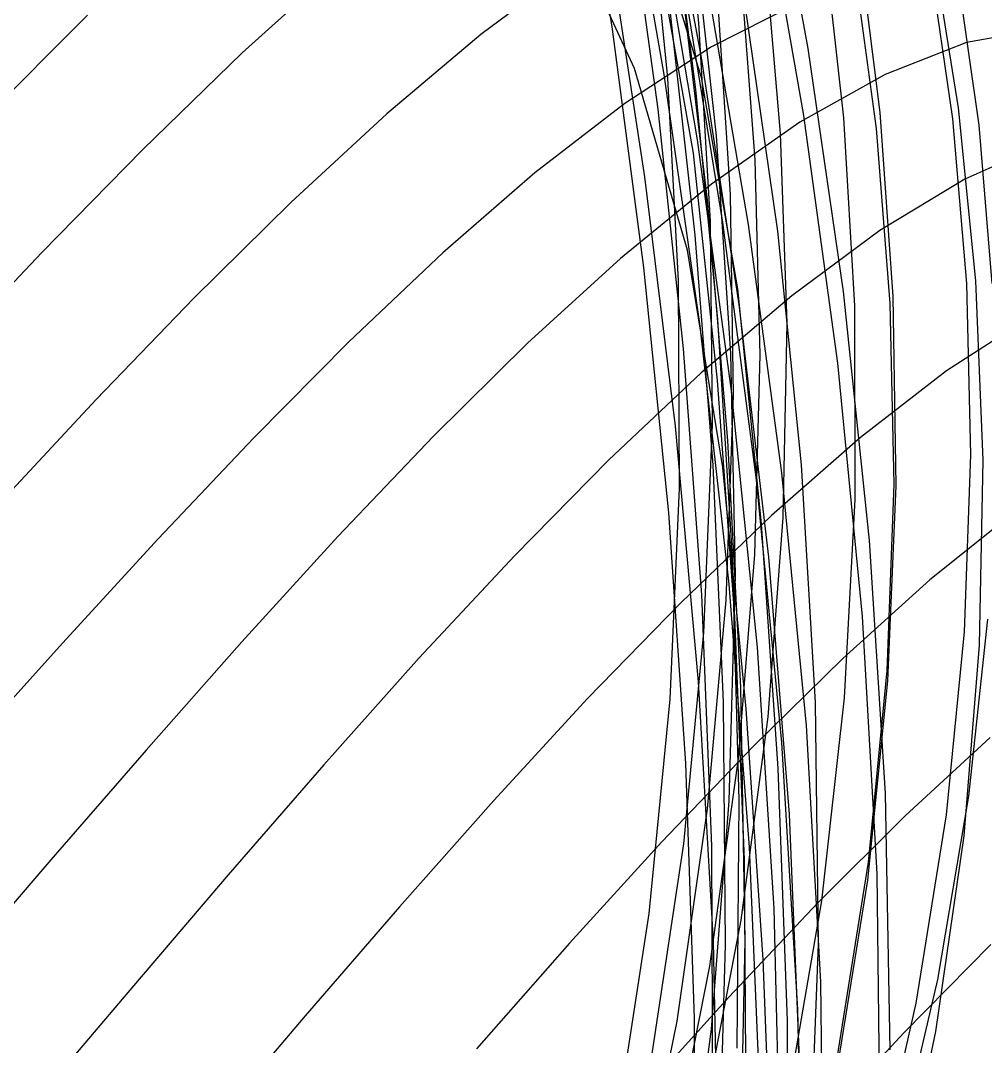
# Model space of a CAD drawing. Extents: x -607 to 1285, y -867 to 355.
# Drawn here: x 219.9 to 370.4, y -53.5 to 106.5 of the extents above; entities that cross this region are included whole.
import ezdxf

# ---------------------------------------------------------------- set-up
doc = ezdxf.new("R2010")
doc.units = 0
for name, color, linetype in [('0_1013', 7, 'CONTINUOUS'), ('0_1014', 7, 'CONTINUOUS'), ('0_1015', 7, 'CONTINUOUS'), ('0_1016', 7, 'CONTINUOUS'), ('0_1017', 7, 'CONTINUOUS'), ('0_1116', 7, 'CONTINUOUS'), ('0_1117', 7, 'CONTINUOUS'), ('0_1118', 7, 'CONTINUOUS'), ('0_1119', 7, 'CONTINUOUS'), ('0_1120', 7, 'CONTINUOUS'), ('0_1220', 7, 'CONTINUOUS'), ('0_1221', 7, 'CONTINUOUS'), ('0_1222', 7, 'CONTINUOUS'), ('0_1223', 7, 'CONTINUOUS'), ('0_1224', 7, 'CONTINUOUS'), ('0_1324', 7, 'CONTINUOUS'), ('0_1325', 7, 'CONTINUOUS'), ('0_1326', 7, 'CONTINUOUS'), ('0_1327', 7, 'CONTINUOUS'), ('0_1328', 7, 'CONTINUOUS'), ('0_1426', 7, 'CONTINUOUS'), ('0_1427', 7, 'CONTINUOUS'), ('0_1428', 7, 'CONTINUOUS'), ('0_1429', 7, 'CONTINUOUS'), ('0_1430', 7, 'CONTINUOUS'), ('0_1530', 7, 'CONTINUOUS'), ('0_1531', 7, 'CONTINUOUS'), ('0_1532', 7, 'CONTINUOUS'), ('0_1533', 7, 'CONTINUOUS'), ('0_1534', 7, 'CONTINUOUS'), ('0_1634', 7, 'CONTINUOUS'), ('0_1635', 7, 'CONTINUOUS'), ('0_1636', 7, 'CONTINUOUS'), ('0_1637', 7, 'CONTINUOUS'), ('0_1638', 7, 'CONTINUOUS'), ('0_1737', 7, 'CONTINUOUS'), ('0_1738', 7, 'CONTINUOUS'), ('0_1739', 7, 'CONTINUOUS'), ('0_1740', 7, 'CONTINUOUS'), ('0_1741', 7, 'CONTINUOUS'), ('0_184', 7, 'CONTINUOUS'), ('0_1840', 7, 'CONTINUOUS'), ('0_1841', 7, 'CONTINUOUS'), ('0_1842', 7, 'CONTINUOUS'), ('0_1843', 7, 'CONTINUOUS'), ('0_1844', 7, 'CONTINUOUS'), ('0_1845', 7, 'CONTINUOUS'), ('0_185', 7, 'CONTINUOUS'), ('0_186', 7, 'CONTINUOUS'), ('0_187', 7, 'CONTINUOUS'), ('0_188', 7, 'CONTINUOUS'), ('0_189', 7, 'CONTINUOUS'), ('0_190', 7, 'CONTINUOUS'), ('0_1943', 7, 'CONTINUOUS'), ('0_1944', 7, 'CONTINUOUS'), ('0_1945', 7, 'CONTINUOUS'), ('0_1946', 7, 'CONTINUOUS'), ('0_1947', 7, 'CONTINUOUS'), ('0_1948', 7, 'CONTINUOUS'), ('0_2047', 7, 'CONTINUOUS'), ('0_2048', 7, 'CONTINUOUS'), ('0_2049', 7, 'CONTINUOUS'), ('0_2050', 7, 'CONTINUOUS'), ('0_2051', 7, 'CONTINUOUS'), ('0_2052', 7, 'CONTINUOUS'), ('0_2150', 7, 'CONTINUOUS'), ('0_2151', 7, 'CONTINUOUS'), ('0_2152', 7, 'CONTINUOUS'), ('0_2153', 7, 'CONTINUOUS'), ('0_2154', 7, 'CONTINUOUS'), ('0_2155', 7, 'CONTINUOUS'), ('0_2254', 7, 'CONTINUOUS'), ('0_2255', 7, 'CONTINUOUS'), ('0_2256', 7, 'CONTINUOUS'), ('0_2257', 7, 'CONTINUOUS'), ('0_2258', 7, 'CONTINUOUS'), ('0_2259', 7, 'CONTINUOUS'), ('0_2358', 7, 'CONTINUOUS'), ('0_2359', 7, 'CONTINUOUS'), ('0_2360', 7, 'CONTINUOUS'), ('0_2361', 7, 'CONTINUOUS'), ('0_2362', 7, 'CONTINUOUS'), ('0_2363', 7, 'CONTINUOUS'), ('0_2462', 7, 'CONTINUOUS'), ('0_2463', 7, 'CONTINUOUS'), ('0_2464', 7, 'CONTINUOUS'), ('0_2465', 7, 'CONTINUOUS'), ('0_2466', 7, 'CONTINUOUS'), ('0_2467', 7, 'CONTINUOUS'), ('0_2566', 7, 'CONTINUOUS'), ('0_2567', 7, 'CONTINUOUS'), ('0_2568', 7, 'CONTINUOUS'), ('0_2569', 7, 'CONTINUOUS'), ('0_2570', 7, 'CONTINUOUS'), ('0_2571', 7, 'CONTINUOUS'), ('0_2670', 7, 'CONTINUOUS'), ('0_2671', 7, 'CONTINUOUS'), ('0_2672', 7, 'CONTINUOUS'), ('0_2673', 7, 'CONTINUOUS'), ('0_2674', 7, 'CONTINUOUS'), ('0_2675', 7, 'CONTINUOUS'), ('0_2772', 7, 'CONTINUOUS'), ('0_2773', 7, 'CONTINUOUS'), ('0_2774', 7, 'CONTINUOUS'), ('0_2775', 7, 'CONTINUOUS'), ('0_2776', 7, 'CONTINUOUS'), ('0_2777', 7, 'CONTINUOUS'), ('0_2778', 7, 'CONTINUOUS'), ('0_2876', 7, 'CONTINUOUS'), ('0_2877', 7, 'CONTINUOUS'), ('0_2878', 7, 'CONTINUOUS'), ('0_2879', 7, 'CONTINUOUS'), ('0_288', 7, 'CONTINUOUS'), ('0_2880', 7, 'CONTINUOUS'), ('0_2881', 7, 'CONTINUOUS'), ('0_2882', 7, 'CONTINUOUS'), ('0_289', 7, 'CONTINUOUS'), ('0_290', 7, 'CONTINUOUS'), ('0_291', 7, 'CONTINUOUS'), ('0_292', 7, 'CONTINUOUS'), ('0_293', 7, 'CONTINUOUS'), ('0_2979', 7, 'CONTINUOUS'), ('0_2980', 7, 'CONTINUOUS'), ('0_2981', 7, 'CONTINUOUS'), ('0_2984', 7, 'CONTINUOUS'), ('0_2985', 7, 'CONTINUOUS'), ('0_3627', 7, 'CONTINUOUS'), ('0_3729', 7, 'CONTINUOUS'), ('0_3730', 7, 'CONTINUOUS'), ('0_3731', 7, 'CONTINUOUS'), ('0_3732', 7, 'CONTINUOUS'), ('0_3831', 7, 'CONTINUOUS'), ('0_3832', 7, 'CONTINUOUS'), ('0_3833', 7, 'CONTINUOUS'), ('0_3834', 7, 'CONTINUOUS'), ('0_3835', 7, 'CONTINUOUS'), ('0_3836', 7, 'CONTINUOUS'), ('0_391', 7, 'CONTINUOUS'), ('0_392', 7, 'CONTINUOUS'), ('0_393', 7, 'CONTINUOUS'), ('0_3932', 7, 'CONTINUOUS'), ('0_3933', 7, 'CONTINUOUS'), ('0_3934', 7, 'CONTINUOUS'), ('0_3935', 7, 'CONTINUOUS'), ('0_3936', 7, 'CONTINUOUS'), ('0_3937', 7, 'CONTINUOUS'), ('0_3938', 7, 'CONTINUOUS'), ('0_3939', 7, 'CONTINUOUS'), ('0_394', 7, 'CONTINUOUS'), ('0_3940', 7, 'CONTINUOUS'), ('0_395', 7, 'CONTINUOUS'), ('0_4033', 7, 'CONTINUOUS'), ('0_4034', 7, 'CONTINUOUS'), ('0_4035', 7, 'CONTINUOUS'), ('0_4036', 7, 'CONTINUOUS'), ('0_4037', 7, 'CONTINUOUS'), ('0_4038', 7, 'CONTINUOUS'), ('0_4039', 7, 'CONTINUOUS'), ('0_4040', 7, 'CONTINUOUS'), ('0_4041', 7, 'CONTINUOUS'), ('0_4042', 7, 'CONTINUOUS'), ('0_4043', 7, 'CONTINUOUS'), ('0_4044', 7, 'CONTINUOUS'), ('0_4137', 7, 'CONTINUOUS'), ('0_4138', 7, 'CONTINUOUS'), ('0_4139', 7, 'CONTINUOUS'), ('0_4140', 7, 'CONTINUOUS'), ('0_4141', 7, 'CONTINUOUS'), ('0_4142', 7, 'CONTINUOUS'), ('0_4143', 7, 'CONTINUOUS'), ('0_4144', 7, 'CONTINUOUS'), ('0_4145', 7, 'CONTINUOUS'), ('0_4146', 7, 'CONTINUOUS'), ('0_4147', 7, 'CONTINUOUS'), ('0_4242', 7, 'CONTINUOUS'), ('0_4243', 7, 'CONTINUOUS'), ('0_4244', 7, 'CONTINUOUS'), ('0_4245', 7, 'CONTINUOUS'), ('0_4246', 7, 'CONTINUOUS'), ('0_4247', 7, 'CONTINUOUS'), ('0_4248', 7, 'CONTINUOUS'), ('0_4249', 7, 'CONTINUOUS'), ('0_4250', 7, 'CONTINUOUS'), ('0_4346', 7, 'CONTINUOUS'), ('0_4347', 7, 'CONTINUOUS'), ('0_4348', 7, 'CONTINUOUS'), ('0_4349', 7, 'CONTINUOUS'), ('0_4350', 7, 'CONTINUOUS'), ('0_4351', 7, 'CONTINUOUS'), ('0_4450', 7, 'CONTINUOUS'), ('0_4451', 7, 'CONTINUOUS'), ('0_4452', 7, 'CONTINUOUS'), ('0_4453', 7, 'CONTINUOUS'), ('0_4555', 7, 'CONTINUOUS'), ('0_4556', 7, 'CONTINUOUS'), ('0_495', 7, 'CONTINUOUS'), ('0_496', 7, 'CONTINUOUS'), ('0_497', 7, 'CONTINUOUS'), ('0_498', 7, 'CONTINUOUS'), ('0_499', 7, 'CONTINUOUS'), ('0_598', 7, 'CONTINUOUS'), ('0_599', 7, 'CONTINUOUS'), ('0_600', 7, 'CONTINUOUS'), ('0_601', 7, 'CONTINUOUS'), ('0_602', 7, 'CONTINUOUS'), ('0_702', 7, 'CONTINUOUS'), ('0_703', 7, 'CONTINUOUS'), ('0_704', 7, 'CONTINUOUS'), ('0_705', 7, 'CONTINUOUS'), ('0_706', 7, 'CONTINUOUS'), ('0_805', 7, 'CONTINUOUS'), ('0_806', 7, 'CONTINUOUS'), ('0_807', 7, 'CONTINUOUS'), ('0_808', 7, 'CONTINUOUS'), ('0_809', 7, 'CONTINUOUS'), ('0_81', 7, 'CONTINUOUS'), ('0_810', 7, 'CONTINUOUS'), ('0_82', 7, 'CONTINUOUS'), ('0_83', 7, 'CONTINUOUS'), ('0_84', 7, 'CONTINUOUS'), ('0_85', 7, 'CONTINUOUS'), ('0_86', 7, 'CONTINUOUS'), ('0_87', 7, 'CONTINUOUS'), ('0_909', 7, 'CONTINUOUS'), ('0_910', 7, 'CONTINUOUS'), ('0_911', 7, 'CONTINUOUS'), ('0_912', 7, 'CONTINUOUS'), ('0_913', 7, 'CONTINUOUS')]:
    doc.layers.add(name, color=color, linetype=linetype)

msp = doc.modelspace()

# ---------------------------------------------------------------- linework, layer by layer
at = {"layer": '0_1013'}
msp.add_polyline3d([(335.3785, -64.0059, -3490.0464), (333.6436, -22.3781, -3475.7651)], dxfattribs=at)
at = {"layer": '0_1014'}
msp.add_polyline3d([(333.6436, -22.3781, -3475.7651), (330.4453, 18.6575, -3460.918)], dxfattribs=at)
at = {"layer": '0_1015'}
msp.add_polyline3d([(330.4453, 18.6575, -3460.918), (325.9501, 58.886, -3445.6606)], dxfattribs=at)
at = {"layer": '0_1016'}
msp.add_polyline3d([(325.9501, 58.886, -3445.6606), (320.3249, 98.0928, -3430.148)], dxfattribs=at)
at = {"layer": '0_1017'}
msp.add_polyline3d([(320.3249, 98.0928, -3430.148), (313.7362, 136.0632, -3414.5352)], dxfattribs=at)
at = {"layer": '0_1116'}
msp.add_polyline3d([(342.0343, -89.74, -3482.9841), (341.1664, -47.6817, -3467.999)], dxfattribs=at)
at = {"layer": '0_1117'}
msp.add_polyline3d([(341.1664, -47.6817, -3467.999), (338.666, -6.0612, -3452.2969)], dxfattribs=at)
at = {"layer": '0_1118'}
msp.add_polyline3d([(338.666, -6.0612, -3452.2969), (334.7097, 34.9099, -3436.0442)], dxfattribs=at)
at = {"layer": '0_1119'}
msp.add_polyline3d([(334.7097, 34.9099, -3436.0442), (329.4734, 75.0201, -3419.408)], dxfattribs=at)
at = {"layer": '0_1120'}
msp.add_polyline3d([(329.4734, 75.0201, -3419.408), (323.1334, 114.0578, -3402.555)], dxfattribs=at)
at = {"layer": '0_1220'}
msp.add_polyline3d([(338.4506, -73.092, -3455.9956), (337.4546, -31.9415, -3440.2434)], dxfattribs=at)
at = {"layer": '0_1221'}
msp.add_polyline3d([(337.4546, -31.9415, -3440.2434), (334.8507, 8.7444, -3423.7817)], dxfattribs=at)
at = {"layer": '0_1222'}
msp.add_polyline3d([(334.8507, 8.7444, -3423.7817), (330.8075, 48.7618, -3406.7783)], dxfattribs=at)
at = {"layer": '0_1223'}
msp.add_polyline3d([(330.8075, 48.7618, -3406.7783), (325.4935, 87.9064, -3389.401)], dxfattribs=at)
at = {"layer": '0_1224'}
msp.add_polyline3d([(325.4935, 87.9064, -3389.401), (319.0772, 125.9741, -3371.8174)], dxfattribs=at)
at = {"layer": '0_1324'}
msp.add_polyline3d([(341.5048, -57.8107, -3432.2295), (339.8802, -17.2162, -3415.3086)], dxfattribs=at)
at = {"layer": '0_1325'}
msp.add_polyline3d([(339.8802, -17.2162, -3415.3086), (336.6578, 22.8677, -3397.686)], dxfattribs=at)
at = {"layer": '0_1326'}
msp.add_polyline3d([(336.6578, 22.8677, -3397.686), (332.0146, 62.2482, -3379.5388)], dxfattribs=at)
at = {"layer": '0_1327'}
msp.add_polyline3d([(332.0146, 62.2482, -3379.5388), (326.127, 100.732, -3361.042)], dxfattribs=at)
at = {"layer": '0_1328'}
msp.add_polyline3d([(326.127, 100.732, -3361.042), (319.1722, 138.1257, -3342.3723)], dxfattribs=at)
at = {"layer": '0_1426'}
msp.add_polyline3d([(345.1911, -83.7363, -3425.291), (344.732, -43.3856, -3408.0981)], dxfattribs=at)
at = {"layer": '0_1427'}
msp.add_polyline3d([(344.732, -43.3856, -3408.0981), (342.5009, -3.4089, -3390.0303)], dxfattribs=at)
at = {"layer": '0_1428'}
msp.add_polyline3d([(342.5009, -3.4089, -3390.0303), (338.6827, 36.0121, -3371.2715)], dxfattribs=at)
at = {"layer": '0_1429'}
msp.add_polyline3d([(338.6827, 36.0121, -3371.2715), (333.4621, 74.6957, -3352.0054)], dxfattribs=at)
at = {"layer": '0_1430'}
msp.add_polyline3d([(333.4621, 74.6957, -3352.0054), (327.024, 112.4601, -3332.416)], dxfattribs=at)
at = {"layer": '0_1530'}
msp.add_polyline3d([(354.0068, -67.0932, -3403.754), (353.5273, -26.5276, -3385.403)], dxfattribs=at)
at = {"layer": '0_1531'}
msp.add_polyline3d([(353.5273, -26.5276, -3385.403), (351.2618, 13.5917, -3366.1785)], dxfattribs=at)
at = {"layer": '0_1532'}
msp.add_polyline3d([(351.2618, 13.5917, -3366.1785), (347.3872, 53.0759, -3346.2705)], dxfattribs=at)
at = {"layer": '0_1533'}
msp.add_polyline3d([(347.3872, 53.0759, -3346.2705), (342.0801, 91.7361, -3325.8694)], dxfattribs=at)
at = {"layer": '0_1534'}
msp.add_polyline3d([(342.0801, 91.7361, -3325.8694), (335.5175, 129.3837, -3305.165)], dxfattribs=at)
at = {"layer": '0_1634'}
msp.add_polyline3d([(355.5397, -53.976, -3378.6147), (354.8285, -14.0167, -3359.3247)], dxfattribs=at)
at = {"layer": '0_1635'}
msp.add_polyline3d([(354.8285, -14.0167, -3359.3247), (352.3502, 25.4522, -3339.1711)], dxfattribs=at)
at = {"layer": '0_1636'}
msp.add_polyline3d([(352.3502, 25.4522, -3339.1711), (348.2772, 64.2457, -3318.3481)], dxfattribs=at)
at = {"layer": '0_1637'}
msp.add_polyline3d([(348.2772, 64.2457, -3318.3481), (342.782, 102.1789, -3297.05)], dxfattribs=at)
at = {"layer": '0_1638'}
msp.add_polyline3d([(342.782, 102.1789, -3297.05), (336.0365, 139.0667, -3275.4705)], dxfattribs=at)
at = {"layer": '0_1737'}
msp.add_polyline3d([(342.9407, -75.4138, -3360.7822), (344.3749, -37.4426, -3342.7576)], dxfattribs=at)
at = {"layer": '0_1738'}
msp.add_polyline3d([(344.3749, -37.4426, -3342.7576), (343.9238, 0.1667, -3323.7078)], dxfattribs=at)
at = {"layer": '0_1739'}
msp.add_polyline3d([(343.9238, 0.1667, -3323.7078), (341.7535, 37.2602, -3303.816)], dxfattribs=at)
at = {"layer": '0_1740'}
msp.add_polyline3d([(341.7535, 37.2602, -3303.816), (338.03, 73.6834, -3283.2654)], dxfattribs=at)
at = {"layer": '0_1741'}
msp.add_polyline3d([(338.03, 73.6834, -3283.2654), (332.9196, 109.282, -3262.2393)], dxfattribs=at)
at = {"layer": '0_184'}
msp.add_polyline3d([(339.6543, -89.805, -3650.1929), (339.5326, -49.4623, -3644.356)], dxfattribs=at)
at = {"layer": '0_1840'}
msp.add_polyline3d([(322.9432, -86.6306, -3333.064), (327.6843, -50.7525, -3317.2964)], dxfattribs=at)
at = {"layer": '0_1841'}
msp.add_polyline3d([(327.6843, -50.7525, -3317.2964), (330.47, -15.1697, -3300.393)], dxfattribs=at)
at = {"layer": '0_1842'}
msp.add_polyline3d([(330.47, -15.1697, -3300.393), (331.4392, 19.9888, -3282.5142)], dxfattribs=at)
at = {"layer": '0_1843'}
msp.add_polyline3d([(331.4392, 19.9888, -3282.5142), (330.7307, 54.5941, -3263.8188)], dxfattribs=at)
at = {"layer": '0_1844'}
msp.add_polyline3d([(330.7307, 54.5941, -3263.8188), (328.4836, 88.5171, -3244.467)], dxfattribs=at)
at = {"layer": '0_1845'}
msp.add_polyline3d([(328.4836, 88.5171, -3244.467), (324.8365, 121.6288, -3224.6184)], dxfattribs=at)
at = {"layer": '0_185'}
msp.add_polyline3d([(339.5326, -49.4623, -3644.356), (338.108, -10.1072, -3638.1243)], dxfattribs=at)
at = {"layer": '0_186'}
msp.add_polyline3d([(338.108, -10.1072, -3638.1243), (335.4904, 28.0219, -3631.577)], dxfattribs=at)
at = {"layer": '0_187'}
msp.add_polyline3d([(335.4904, 28.0219, -3631.577), (331.7892, 64.6864, -3624.7932)], dxfattribs=at)
at = {"layer": '0_188'}
msp.add_polyline3d([(331.7892, 64.6864, -3624.7932), (331.7894, 64.6865, -3624.7932)], dxfattribs=at)
at = {"layer": '0_189'}
msp.add_polyline3d([(331.7894, 64.6865, -3624.7932), (326.1185, 97.6378, -3617.7307)], dxfattribs=at)
at = {"layer": '0_190'}
msp.add_polyline3d([(326.1185, 97.6378, -3617.7307), (317.6835, 125.0789, -3610.32)], dxfattribs=at)
at = {"layer": '0_1943'}
msp.add_polyline3d([(312.7924, -66.537, -3294.1208), (317.9662, -32.7276, -3278.8716)], dxfattribs=at)
at = {"layer": '0_1944'}
msp.add_polyline3d([(317.9662, -32.7276, -3278.8716), (321.2282, 0.6818, -3262.5405)], dxfattribs=at)
at = {"layer": '0_1945'}
msp.add_polyline3d([(321.2282, 0.6818, -3262.5405), (322.7113, 33.5945, -3245.272)], dxfattribs=at)
at = {"layer": '0_1946'}
msp.add_polyline3d([(322.7113, 33.5945, -3245.272), (322.5487, 65.9139, -3227.2104)], dxfattribs=at)
at = {"layer": '0_1947'}
msp.add_polyline3d([(322.5487, 65.9139, -3227.2104), (320.8732, 97.5435, -3208.5002)], dxfattribs=at)
at = {"layer": '0_1948'}
msp.add_polyline3d([(320.8732, 97.5435, -3208.5002), (317.8181, 128.3864, -3189.286)], dxfattribs=at)
at = {"layer": '0_2047'}
msp.add_polyline3d([(318.348, -55.2603, -3269.3809), (323.3843, -21.8481, -3253.3857)], dxfattribs=at)
at = {"layer": '0_2048'}
msp.add_polyline3d([(323.3843, -21.8481, -3253.3857), (326.5082, 11.0885, -3236.3208)], dxfattribs=at)
at = {"layer": '0_2049'}
msp.add_polyline3d([(326.5082, 11.0885, -3236.3208), (327.853, 43.4601, -3218.332)], dxfattribs=at)
at = {"layer": '0_2050'}
msp.add_polyline3d([(327.853, 43.4601, -3218.332), (327.5521, 75.1774, -3199.566)], dxfattribs=at)
at = {"layer": '0_2051'}
msp.add_polyline3d([(327.5521, 75.1774, -3199.566), (325.7388, 106.1507, -3180.1687)], dxfattribs=at)
at = {"layer": '0_2052'}
msp.add_polyline3d([(325.7388, 106.1507, -3180.1687), (322.5461, 136.291, -3160.2866)], dxfattribs=at)
at = {"layer": '0_2150'}
msp.add_polyline3d([(315.546, -82.9761, -3261.6775), (322.3218, -49.4922, -3246.0076)], dxfattribs=at)
at = {"layer": '0_2151'}
msp.add_polyline3d([(322.3218, -49.4922, -3246.0076), (327.0915, -16.4204, -3229.1287)], dxfattribs=at)
at = {"layer": '0_2152'}
msp.add_polyline3d([(327.0915, -16.4204, -3229.1287), (329.9827, 16.1472, -3211.1907)], dxfattribs=at)
at = {"layer": '0_2153'}
msp.add_polyline3d([(329.9827, 16.1472, -3211.1907), (331.1229, 48.1182, -3192.3435)], dxfattribs=at)
at = {"layer": '0_2154'}
msp.add_polyline3d([(331.1229, 48.1182, -3192.3435), (330.6397, 79.4006, -3172.7366)], dxfattribs=at)
at = {"layer": '0_2155'}
msp.add_polyline3d([(330.6397, 79.4006, -3172.7366), (328.6609, 109.9019, -3152.52)], dxfattribs=at)
at = {"layer": '0_2254'}
msp.add_polyline3d([(320.9512, -73.8124, -3237.4033), (327.4277, -40.9255, -3221.008)], dxfattribs=at)
at = {"layer": '0_2255'}
msp.add_polyline3d([(327.4277, -40.9255, -3221.008), (331.8913, -8.5413, -3203.4197)], dxfattribs=at)
at = {"layer": '0_2256'}
msp.add_polyline3d([(331.8913, -8.5413, -3203.4197), (334.4744, 23.2607, -3184.7896)], dxfattribs=at)
at = {"layer": '0_2257'}
msp.add_polyline3d([(334.4744, 23.2607, -3184.7896), (335.3091, 54.4008, -3165.2688)], dxfattribs=at)
at = {"layer": '0_2258'}
msp.add_polyline3d([(335.3091, 54.4008, -3165.2688), (334.5277, 84.7994, -3145.0088)], dxfattribs=at)
at = {"layer": '0_2259'}
msp.add_polyline3d([(334.5277, 84.7994, -3145.0088), (332.2625, 114.377, -3124.1606)], dxfattribs=at)
at = {"layer": '0_2358'}
msp.add_polyline3d([(326.1129, -66.04, -3213.0376), (332.3315, -33.7503, -3195.9436)], dxfattribs=at)
at = {"layer": '0_2359'}
msp.add_polyline3d([(332.3315, -33.7503, -3195.9436), (336.5421, -2.0414, -3177.6763)], dxfattribs=at)
at = {"layer": '0_2360'}
msp.add_polyline3d([(336.5421, -2.0414, -3177.6763), (338.8789, 29.0172, -3158.3872)], dxfattribs=at)
at = {"layer": '0_2361'}
msp.add_polyline3d([(338.8789, 29.0172, -3158.3872), (339.4761, 59.3558, -3138.2292)], dxfattribs=at)
at = {"layer": '0_2362'}
msp.add_polyline3d([(339.4761, 59.3558, -3138.2292), (338.4681, 88.9048, -3117.3545)], dxfattribs=at)
at = {"layer": '0_2363'}
msp.add_polyline3d([(338.4681, 88.9048, -3117.3545), (335.9893, 117.5947, -3095.9148)], dxfattribs=at)
at = {"layer": '0_2462'}
msp.add_polyline3d([(339.3505, -63.0237, -3197.764), (344.9154, -30.7455, -3179.227)], dxfattribs=at)
at = {"layer": '0_2463'}
msp.add_polyline3d([(344.9154, -30.7455, -3179.227), (348.4558, 0.9028, -3159.502)], dxfattribs=at)
at = {"layer": '0_2464'}
msp.add_polyline3d([(348.4558, 0.9028, -3159.502), (350.1118, 31.8505, -3138.7522)], dxfattribs=at)
at = {"layer": '0_2465'}
msp.add_polyline3d([(350.1118, 31.8505, -3138.7522), (350.0241, 62.0272, -3117.1418)], dxfattribs=at)
at = {"layer": '0_2466'}
msp.add_polyline3d([(350.0241, 62.0272, -3117.1418), (348.3328, 91.3621, -3094.835)], dxfattribs=at)
at = {"layer": '0_2467'}
msp.add_polyline3d([(348.3328, 91.3621, -3094.835), (345.1783, 119.7846, -3071.9954)], dxfattribs=at)
at = {"layer": '0_2566'}
msp.add_polyline3d([(346.9262, -59.3419, -3177.1465), (352.0761, -27.5464, -3157.6482)], dxfattribs=at)
at = {"layer": '0_2567'}
msp.add_polyline3d([(352.0761, -27.5464, -3157.6482), (355.2162, 3.5731, -3136.9705)], dxfattribs=at)
at = {"layer": '0_2568'}
msp.add_polyline3d([(355.2162, 3.5731, -3136.9705), (356.4872, 33.9486, -3115.2822)], dxfattribs=at)
at = {"layer": '0_2569'}
msp.add_polyline3d([(356.4872, 33.9486, -3115.2822), (356.0303, 63.5124, -3092.7524)], dxfattribs=at)
at = {"layer": '0_2570'}
msp.add_polyline3d([(356.0303, 63.5124, -3092.7524), (353.9863, 92.1965, -3069.5505)], dxfattribs=at)
at = {"layer": '0_2571'}
msp.add_polyline3d([(353.9863, 92.1965, -3069.5505), (350.4959, 119.9332, -3045.845)], dxfattribs=at)
at = {"layer": '0_2670'}
msp.add_polyline3d([(347.2989, -55.2748, -3149.438), (352.1916, -24.6916, -3129.6597)], dxfattribs=at)
at = {"layer": '0_2671'}
msp.add_polyline3d([(352.1916, -24.6916, -3129.6597), (355.1085, 5.1512, -3108.7437)], dxfattribs=at)
at = {"layer": '0_2672'}
msp.add_polyline3d([(355.1085, 5.1512, -3108.7437), (356.1904, 34.2008, -3086.8542)], dxfattribs=at)
at = {"layer": '0_2673'}
msp.add_polyline3d([(356.1904, 34.2008, -3086.8542), (355.5784, 62.4039, -3064.1558)], dxfattribs=at)
at = {"layer": '0_2674'}
msp.add_polyline3d([(355.5784, 62.4039, -3064.1558), (353.4133, 89.7077, -3040.8127)], dxfattribs=at)
at = {"layer": '0_2675'}
msp.add_polyline3d([(353.4133, 89.7077, -3040.8127), (349.8359, 116.059, -3016.9893)], dxfattribs=at)
at = {"layer": '0_2772'}
msp.add_polyline3d([(356.1068, -82.403, -3153.9822), (362.6739, -51.1209, -3134.127)], dxfattribs=at)
at = {"layer": '0_2773'}
msp.add_polyline3d([(362.6739, -51.1209, -3134.127), (367.0913, -20.5961, -3112.9536)], dxfattribs=at)
at = {"layer": '0_2774'}
msp.add_polyline3d([(367.0913, -20.5961, -3112.9536), (369.5057, 9.1195, -3090.6377)], dxfattribs=at)
at = {"layer": '0_2775'}
msp.add_polyline3d([(369.5057, 9.1195, -3090.6377), (370.0641, 37.9745, -3067.3542)], dxfattribs=at)
at = {"layer": '0_2776'}
msp.add_polyline3d([(370.0641, 37.9745, -3067.3542), (368.9133, 65.9169, -3043.2788)], dxfattribs=at)
at = {"layer": '0_2777'}
msp.add_polyline3d([(368.9133, 65.9169, -3043.2788), (366.2003, 92.8951, -3018.5867)], dxfattribs=at)
at = {"layer": '0_2778'}
msp.add_polyline3d([(366.2003, 92.8951, -3018.5867), (362.0718, 118.8574, -2993.4531)], dxfattribs=at)
at = {"layer": '0_2876'}
msp.add_polyline3d([(352.7797, -76.8964, -3120.8264), (359.5942, -46.7054, -3101.1196)], dxfattribs=at)
at = {"layer": '0_2877'}
msp.add_polyline3d([(359.5942, -46.7054, -3101.1196), (364.3393, -17.3273, -3080.1726)], dxfattribs=at)
at = {"layer": '0_2878'}
msp.add_polyline3d([(364.3393, -17.3273, -3080.1726), (367.1501, 11.1948, -3058.1494)], dxfattribs=at)
at = {"layer": '0_2879'}
msp.add_polyline3d([(367.1501, 11.1948, -3058.1494), (368.1619, 38.8176, -3035.2146)], dxfattribs=at)
at = {"layer": '0_288'}
msp.add_polyline3d([(333.1044, -63.2218, -3624.2175), (332.8607, -24.3768, -3617.712)], dxfattribs=at)
at = {"layer": '0_2880'}
msp.add_polyline3d([(368.1619, 38.8176, -3035.2146), (367.5095, 65.498, -3011.5325)], dxfattribs=at)
at = {"layer": '0_2881'}
msp.add_polyline3d([(367.5095, 65.498, -3011.5325), (365.3283, 91.1926, -2987.267)], dxfattribs=at)
at = {"layer": '0_2882'}
msp.add_polyline3d([(365.3283, 91.1926, -2987.267), (361.7533, 115.8583, -2962.5825)], dxfattribs=at)
at = {"layer": '0_289'}
msp.add_polyline3d([(332.8607, -24.3768, -3617.712), (331.3384, 13.5607, -3610.8147)], dxfattribs=at)
at = {"layer": '0_290'}
msp.add_polyline3d([(331.3384, 13.5607, -3610.8147), (328.6499, 50.3785, -3603.6082)], dxfattribs=at)
at = {"layer": '0_291'}
msp.add_polyline3d([(328.6499, 50.3785, -3603.6082), (324.9076, 85.8648, -3596.1748)], dxfattribs=at)
at = {"layer": '0_292'}
msp.add_polyline3d([(324.9076, 85.8648, -3596.1748), (324.9075, 85.8649, -3596.1748)], dxfattribs=at)
at = {"layer": '0_293'}
msp.add_polyline3d([(324.9075, 85.8649, -3596.1748), (319.2279, 117.7809, -3588.5098)], dxfattribs=at)
at = {"layer": '0_2979'}
msp.add_polyline3d([(356.1359, -72.4279, -3093.4998), (363.0088, -42.996, -3073.519)], dxfattribs=at)
at = {"layer": '0_2980'}
msp.add_polyline3d([(363.0088, -42.996, -3073.519), (367.8459, -14.4503, -3052.3535)], dxfattribs=at)
at = {"layer": '0_2981'}
msp.add_polyline3d([(367.8459, -14.4503, -3052.3535), (370.7781, 13.1752, -3030.1626)], dxfattribs=at)
at = {"layer": '0_2984'}
msp.add_polyline3d([(371.451, 65.527, -2983.3398), (369.4536, 90.1846, -2959.0264)], dxfattribs=at)
at = {"layer": '0_2985'}
msp.add_polyline3d([(369.4536, 90.1846, -2959.0264), (366.0747, 113.7842, -2934.3232)], dxfattribs=at)
at = {"layer": '0_3627'}
msp.add_polyline3d([(230.3644, 107.3436, -2528.8225), (214.3596, 91.3351, -2528.0422)], dxfattribs=at)
at = {"layer": '0_3729'}
msp.add_polyline3d([(269.8809, 115.3727, -2514.3125), (254.5242, 101.462, -2511.7378)], dxfattribs=at)
at = {"layer": '0_3730'}
msp.add_polyline3d([(254.5242, 101.462, -2511.7378), (238.9558, 86.3456, -2510.426)], dxfattribs=at)
at = {"layer": '0_3731'}
msp.add_polyline3d([(238.9558, 86.3456, -2510.426), (223.276, 70.3395, -2510.1055)], dxfattribs=at)
at = {"layer": '0_3732'}
msp.add_polyline3d([(223.276, 70.3395, -2510.1055), (207.5849, 53.7601, -2510.5042)], dxfattribs=at)
at = {"layer": '0_3831'}
msp.add_polyline3d([(305.9901, 114.941, -2506.7073), (291.7239, 104.3293, -2501.1233)], dxfattribs=at)
at = {"layer": '0_3832'}
msp.add_polyline3d([(291.7239, 104.3293, -2501.1233), (277.0685, 91.9683, -2497.357)], dxfattribs=at)
at = {"layer": '0_3833'}
msp.add_polyline3d([(277.0685, 91.9683, -2497.357), (262.1195, 78.1602, -2495.134)], dxfattribs=at)
at = {"layer": '0_3834'}
msp.add_polyline3d([(262.1195, 78.1602, -2495.134), (246.9727, 63.2075, -2494.18)], dxfattribs=at)
at = {"layer": '0_3835'}
msp.add_polyline3d([(246.9727, 63.2075, -2494.18), (231.7237, 47.4124, -2494.2202)], dxfattribs=at)
at = {"layer": '0_3836'}
msp.add_polyline3d([(231.7237, 47.4124, -2494.2202), (216.4682, 31.0771, -2494.9802)], dxfattribs=at)
at = {"layer": '0_391'}
msp.add_polyline3d([(328.7846, -76.1586, -3605.3496), (329.8643, -37.6219, -3598.6367)], dxfattribs=at)
at = {"layer": '0_392'}
msp.add_polyline3d([(329.8643, -37.6219, -3598.6367), (329.5451, 0.2275, -3591.4429)], dxfattribs=at)
at = {"layer": '0_393'}
msp.add_polyline3d([(329.5451, 0.2275, -3591.4429), (327.9354, 37.1931, -3583.852)], dxfattribs=at)
at = {"layer": '0_3932'}
msp.add_polyline3d([(340.7278, 108.9955, -2505.9683), (327.7158, 102.4038, -2496.2402)], dxfattribs=at)
at = {"layer": '0_3933'}
msp.add_polyline3d([(327.7158, 102.4038, -2496.2402), (314.1589, 93.5593, -2488.9202)], dxfattribs=at)
at = {"layer": '0_3934'}
msp.add_polyline3d([(314.1589, 93.5593, -2488.9202), (300.1481, 82.7526, -2483.7275)], dxfattribs=at)
at = {"layer": '0_3935'}
msp.add_polyline3d([(300.1481, 82.7526, -2483.7275), (285.7744, 70.2742, -2480.3823)], dxfattribs=at)
at = {"layer": '0_3936'}
msp.add_polyline3d([(285.7744, 70.2742, -2480.3823), (271.1285, 56.4147, -2478.6045)], dxfattribs=at)
at = {"layer": '0_3937'}
msp.add_polyline3d([(271.1285, 56.4147, -2478.6045), (256.3016, 41.4645, -2478.1135)], dxfattribs=at)
at = {"layer": '0_3938'}
msp.add_polyline3d([(256.3016, 41.4645, -2478.1135), (241.3845, 25.714, -2478.63)], dxfattribs=at)
at = {"layer": '0_3939'}
msp.add_polyline3d([(241.3845, 25.714, -2478.63), (226.468, 9.4537, -2479.8733)], dxfattribs=at)
at = {"layer": '0_394'}
msp.add_polyline3d([(327.9354, 37.1931, -3583.852), (325.144, 73.0781, -3575.9482)], dxfattribs=at)
at = {"layer": '0_3940'}
msp.add_polyline3d([(226.468, 9.4537, -2479.8733), (211.6431, -7.0258, -2481.5635)], dxfattribs=at)
at = {"layer": '0_395'}
msp.add_polyline3d([(325.144, 73.0781, -3575.9482), (321.2799, 107.6858, -3567.8154)], dxfattribs=at)
at = {"layer": '0_4033'}
msp.add_polyline3d([(379.5356, 105.2465, -2510.0566), (367.4796, 103.0733, -2494.6414)], dxfattribs=at)
at = {"layer": '0_4034'}
msp.add_polyline3d([(367.4796, 103.0733, -2494.6414), (354.7659, 98.1194, -2482.392)], dxfattribs=at)
at = {"layer": '0_4035'}
msp.add_polyline3d([(354.7659, 98.1194, -2482.392), (341.4791, 90.6712, -2473.0085)], dxfattribs=at)
at = {"layer": '0_4036'}
msp.add_polyline3d([(341.4791, 90.6712, -2473.0085), (327.7037, 81.0151, -2466.1904)], dxfattribs=at)
at = {"layer": '0_4037'}
msp.add_polyline3d([(327.7037, 81.0151, -2466.1904), (313.5242, 69.4379, -2461.6375)], dxfattribs=at)
at = {"layer": '0_4038'}
msp.add_polyline3d([(313.5242, 69.4379, -2461.6375), (299.025, 56.2258, -2459.0493)], dxfattribs=at)
at = {"layer": '0_4039'}
msp.add_polyline3d([(299.025, 56.2258, -2459.0493), (284.2905, 41.6653, -2458.126)], dxfattribs=at)
at = {"layer": '0_4040'}
msp.add_polyline3d([(284.2905, 41.6653, -2458.126), (269.4053, 26.0432, -2458.5671)], dxfattribs=at)
at = {"layer": '0_4041'}
msp.add_polyline3d([(269.4053, 26.0432, -2458.5671), (254.4538, 9.6454, -2460.0725)], dxfattribs=at)
at = {"layer": '0_4042'}
msp.add_polyline3d([(254.4538, 9.6454, -2460.0725), (239.5205, -7.241, -2462.3418)], dxfattribs=at)
at = {"layer": '0_4043'}
msp.add_polyline3d([(239.5205, -7.241, -2462.3418), (224.6898, -24.3299, -2465.0747)], dxfattribs=at)
at = {"layer": '0_4044'}
msp.add_polyline3d([(224.6898, -24.3299, -2465.0747), (210.0462, -41.3347, -2467.971)], dxfattribs=at)
at = {"layer": '0_4137'}
msp.add_polyline3d([(379.8394, 87.3987, -2475.9045), (367.1853, 81.7844, -2464.1104)], dxfattribs=at)
at = {"layer": '0_4138'}
msp.add_polyline3d([(367.1853, 81.7844, -2464.1104), (353.9552, 73.7545, -2455.221)], dxfattribs=at)
at = {"layer": '0_4139'}
msp.add_polyline3d([(353.9552, 73.7545, -2455.221), (340.2336, 63.5877, -2448.9307)], dxfattribs=at)
at = {"layer": '0_4140'}
msp.add_polyline3d([(340.2336, 63.5877, -2448.9307), (326.1056, 51.563, -2444.9346)], dxfattribs=at)
at = {"layer": '0_4141'}
msp.add_polyline3d([(326.1056, 51.563, -2444.9346), (311.6556, 37.9591, -2442.927)], dxfattribs=at)
at = {"layer": '0_4142'}
msp.add_polyline3d([(311.6556, 37.9591, -2442.927), (296.9685, 23.0547, -2442.6025)], dxfattribs=at)
at = {"layer": '0_4143'}
msp.add_polyline3d([(296.9685, 23.0547, -2442.6025), (282.1288, 7.1285, -2443.6562)], dxfattribs=at)
at = {"layer": '0_4144'}
msp.add_polyline3d([(282.1288, 7.1285, -2443.6562), (267.2212, -9.5407, -2445.7827)], dxfattribs=at)
at = {"layer": '0_4145'}
msp.add_polyline3d([(267.2212, -9.5407, -2445.7827), (252.3305, -26.6741, -2448.6765)], dxfattribs=at)
at = {"layer": '0_4146'}
msp.add_polyline3d([(252.3305, -26.6741, -2448.6765), (237.5415, -43.9929, -2452.0322)], dxfattribs=at)
at = {"layer": '0_4147'}
msp.add_polyline3d([(237.5415, -43.9929, -2452.0322), (222.9387, -61.2185, -2455.5444)], dxfattribs=at)
at = {"layer": '0_4242'}
msp.add_polyline3d([(377.2811, 60.2173, -2450.4524), (364.3552, 51.8798, -2442.0854)], dxfattribs=at)
at = {"layer": '0_4243'}
msp.add_polyline3d([(364.3552, 51.8798, -2442.0854), (350.9146, 41.4997, -2436.2766)], dxfattribs=at)
at = {"layer": '0_4244'}
msp.add_polyline3d([(350.9146, 41.4997, -2436.2766), (337.0466, 29.3445, -2432.725)], dxfattribs=at)
at = {"layer": '0_4245'}
msp.add_polyline3d([(337.0466, 29.3445, -2432.725), (322.8379, 15.682, -2431.1294)], dxfattribs=at)
at = {"layer": '0_4246'}
msp.add_polyline3d([(322.8379, 15.682, -2431.1294), (308.3758, 0.7799, -2431.1885)], dxfattribs=at)
at = {"layer": '0_4247'}
msp.add_polyline3d([(308.3758, 0.7799, -2431.1885), (293.7471, -15.0942, -2432.6008)], dxfattribs=at)
at = {"layer": '0_4248'}
msp.add_polyline3d([(293.7471, -15.0942, -2432.6008), (279.0389, -31.6726, -2435.0657)], dxfattribs=at)
at = {"layer": '0_4249'}
msp.add_polyline3d([(279.0389, -31.6726, -2435.0657), (264.3383, -48.6876, -2438.2812)], dxfattribs=at)
at = {"layer": '0_4250'}
msp.add_polyline3d([(264.3383, -48.6876, -2438.2812), (249.7324, -65.8715, -2441.947)], dxfattribs=at)
at = {"layer": '0_4346'}
msp.add_polyline3d([(374.9388, 29.8675, -2429.9316), (361.7667, 19.2944, -2424.601)], dxfattribs=at)
at = {"layer": '0_4347'}
msp.add_polyline3d([(361.7667, 19.2944, -2424.601), (348.1536, 7.0284, -2421.4983)], dxfattribs=at)
at = {"layer": '0_4348'}
msp.add_polyline3d([(348.1536, 7.0284, -2421.4983), (334.1878, -6.6739, -2420.3247)], dxfattribs=at)
at = {"layer": '0_4349'}
msp.add_polyline3d([(334.1878, -6.6739, -2420.3247), (319.9576, -21.5558, -2420.783)], dxfattribs=at)
at = {"layer": '0_4350'}
msp.add_polyline3d([(319.9576, -21.5558, -2420.783), (305.5514, -37.3606, -2422.5742)], dxfattribs=at)
at = {"layer": '0_4351'}
msp.add_polyline3d([(305.5514, -37.3606, -2422.5742), (291.0577, -53.8316, -2425.4006)], dxfattribs=at)
at = {"layer": '0_4450'}
msp.add_polyline3d([(371.1758, -5.2939, -2415.1648), (357.9117, -17.5092, -2412.4373)], dxfattribs=at)
at = {"layer": '0_4451'}
msp.add_polyline3d([(357.9117, -17.5092, -2412.4373), (344.2981, -31.0767, -2411.6116)], dxfattribs=at)
at = {"layer": '0_4452'}
msp.add_polyline3d([(344.2981, -31.0767, -2411.6116), (330.422, -45.7531, -2412.3933)], dxfattribs=at)
at = {"layer": '0_4453'}
msp.add_polyline3d([(330.422, -45.7531, -2412.3933), (316.3705, -61.2952, -2414.4875)], dxfattribs=at)
at = {"layer": '0_4555'}
msp.add_polyline3d([(371.2324, -37.574, -2402.5266), (357.7446, -51.3015, -2402.212)], dxfattribs=at)
at = {"layer": '0_4556'}
msp.add_polyline3d([(357.7446, -51.3015, -2402.212), (343.9757, -66.0927, -2403.4836)], dxfattribs=at)
at = {"layer": '0_495'}
msp.add_polyline3d([(331.6806, -53.7001, -3582.8452), (332.0183, -15.0315, -3574.9458)], dxfattribs=at)
at = {"layer": '0_496'}
msp.add_polyline3d([(332.0183, -15.0315, -3574.9458), (330.982, 22.8996, -3566.585)], dxfattribs=at)
at = {"layer": '0_497'}
msp.add_polyline3d([(330.982, 22.8996, -3566.585), (328.6918, 59.8993, -3557.8567)], dxfattribs=at)
at = {"layer": '0_498'}
msp.add_polyline3d([(328.6918, 59.8993, -3557.8567), (325.268, 95.774, -3548.8552)], dxfattribs=at)
at = {"layer": '0_499'}
msp.add_polyline3d([(325.268, 95.774, -3548.8552), (320.8305, 130.3298, -3539.6746)], dxfattribs=at)
at = {"layer": '0_598'}
msp.add_polyline3d([(332.1362, -76.8327, -3568.8235), (332.9302, -36.8617, -3559.9858)], dxfattribs=at)
at = {"layer": '0_599'}
msp.add_polyline3d([(332.9302, -36.8617, -3559.9858), (332.2611, 2.4952, -3550.616)], dxfattribs=at)
at = {"layer": '0_600'}
msp.add_polyline3d([(332.2611, 2.4952, -3550.616), (330.2585, 41.0355, -3540.8203)], dxfattribs=at)
at = {"layer": '0_601'}
msp.add_polyline3d([(330.2585, 41.0355, -3540.8203), (327.0521, 78.5567, -3530.7048)], dxfattribs=at)
at = {"layer": '0_602'}
msp.add_polyline3d([(327.0521, 78.5567, -3530.7048), (322.7715, 114.8562, -3520.3762)], dxfattribs=at)
at = {"layer": '0_702'}
msp.add_polyline3d([(327.9088, -62.0893, -3544.061), (327.7412, -22.2437, -3533.9177)], dxfattribs=at)
at = {"layer": '0_703'}
msp.add_polyline3d([(327.7412, -22.2437, -3533.9177), (326.1685, 16.9678, -3523.2688)], dxfattribs=at)
at = {"layer": '0_704'}
msp.add_polyline3d([(326.1685, 16.9678, -3523.2688), (323.33, 55.3467, -3512.231)], dxfattribs=at)
at = {"layer": '0_705'}
msp.add_polyline3d([(323.33, 55.3467, -3512.231), (319.3656, 92.6943, -3500.92)], dxfattribs=at)
at = {"layer": '0_706'}
msp.add_polyline3d([(319.3656, 92.6943, -3500.92), (314.415, 128.8115, -3489.4526)], dxfattribs=at)
at = {"layer": '0_805'}
msp.add_polyline3d([(324.9232, -89.2785, -3530.6455), (325.0617, -49.0829, -3519.6504)], dxfattribs=at)
at = {"layer": '0_806'}
msp.add_polyline3d([(325.0617, -49.0829, -3519.6504), (323.7089, -9.3453, -3508.0547)], dxfattribs=at)
at = {"layer": '0_807'}
msp.add_polyline3d([(323.7089, -9.3453, -3508.0547), (321.0219, 29.7419, -3495.9878)], dxfattribs=at)
at = {"layer": '0_808'}
msp.add_polyline3d([(321.0219, 29.7419, -3495.9878), (317.1575, 67.9864, -3483.5786)], dxfattribs=at)
at = {"layer": '0_809'}
msp.add_polyline3d([(317.1575, 67.9864, -3483.5786), (312.2728, 105.1959, -3470.957)], dxfattribs=at)
at = {"layer": '0_81'}
msp.add_polyline3d([(337.2927, -80.2715, -3666.9944), (335.7473, -39.9084, -3661.4414)], dxfattribs=at)
at = {"layer": '0_810'}
msp.add_polyline3d([(312.2728, 105.1959, -3470.957), (306.5245, 141.178, -3458.2524)], dxfattribs=at)
at = {"layer": '0_82'}
msp.add_polyline3d([(335.7473, -39.9084, -3661.4414), (333.099, -0.7878, -3655.5981)], dxfattribs=at)
at = {"layer": '0_83'}
msp.add_polyline3d([(333.099, -0.7878, -3655.5981), (329.47, 36.8384, -3649.5444)], dxfattribs=at)
at = {"layer": '0_84'}
msp.add_polyline3d([(329.47, 36.8384, -3649.5444), (329.4701, 36.8383, -3649.5444)], dxfattribs=at)
at = {"layer": '0_85'}
msp.add_polyline3d([(329.4701, 36.8383, -3649.5444), (323.9504, 70.7073, -3643.1921)], dxfattribs=at)
at = {"layer": '0_86'}
msp.add_polyline3d([(323.9504, 70.7073, -3643.1921), (315.7107, 99.0193, -3636.4287)], dxfattribs=at)
at = {"layer": '0_87'}
msp.add_polyline3d([(315.7107, 99.0193, -3636.4287), (304.994, 122.2166, -3629.2976)], dxfattribs=at)
at = {"layer": '0_909'}
msp.add_polyline3d([(328.834, -78.1963, -3510.3965), (327.9956, -37.123, -3497.7278)], dxfattribs=at)
at = {"layer": '0_910'}
msp.add_polyline3d([(327.9956, -37.123, -3497.7278), (325.6857, 3.4269, -3484.477)], dxfattribs=at)
at = {"layer": '0_911'}
msp.add_polyline3d([(325.6857, 3.4269, -3484.477), (322.0637, 43.2456, -3470.7861)], dxfattribs=at)
at = {"layer": '0_912'}
msp.add_polyline3d([(322.0637, 43.2456, -3470.7861), (317.2896, 82.1257, -3456.797)], dxfattribs=at)
at = {"layer": '0_913'}
msp.add_polyline3d([(317.2896, 82.1257, -3456.797), (311.5223, 119.8593, -3442.6519)], dxfattribs=at)

doc.saveas('drawing.dxf')
